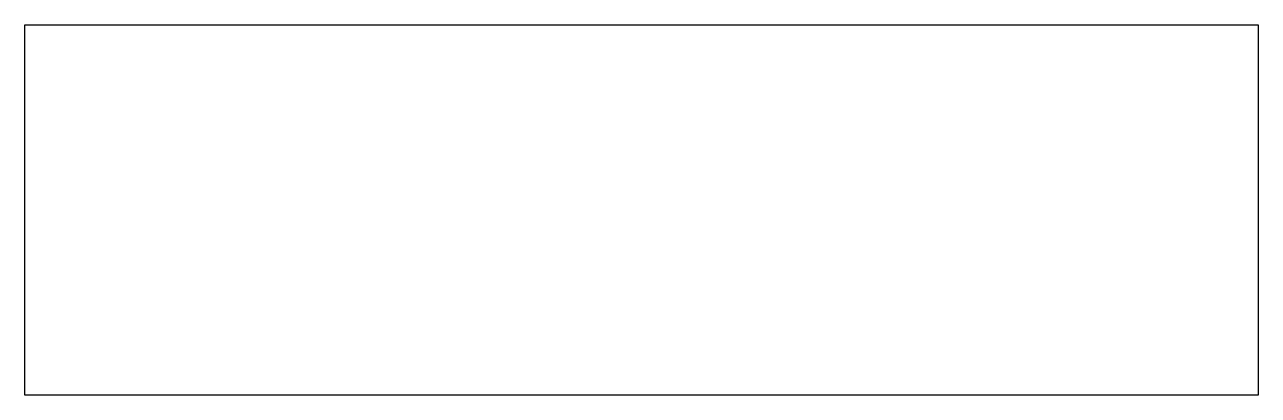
# Model space of a CAD drawing. Header units: metres. Extents: x 0 to 100, y -15 to 15.
import ezdxf

# ---------------------------------------------------------------- set-up
doc = ezdxf.new("R2010")
doc.units = ezdxf.units.M

msp = doc.modelspace()

# ---------------------------------------------------------------- linework, layer by layer
at = {"layer": 'bordas_corte'}
msp.add_lwpolyline([(100, -15), (0, -15), (0, 15), (100, 15)], close=True, dxfattribs=at)

doc.saveas('drawing.dxf')
